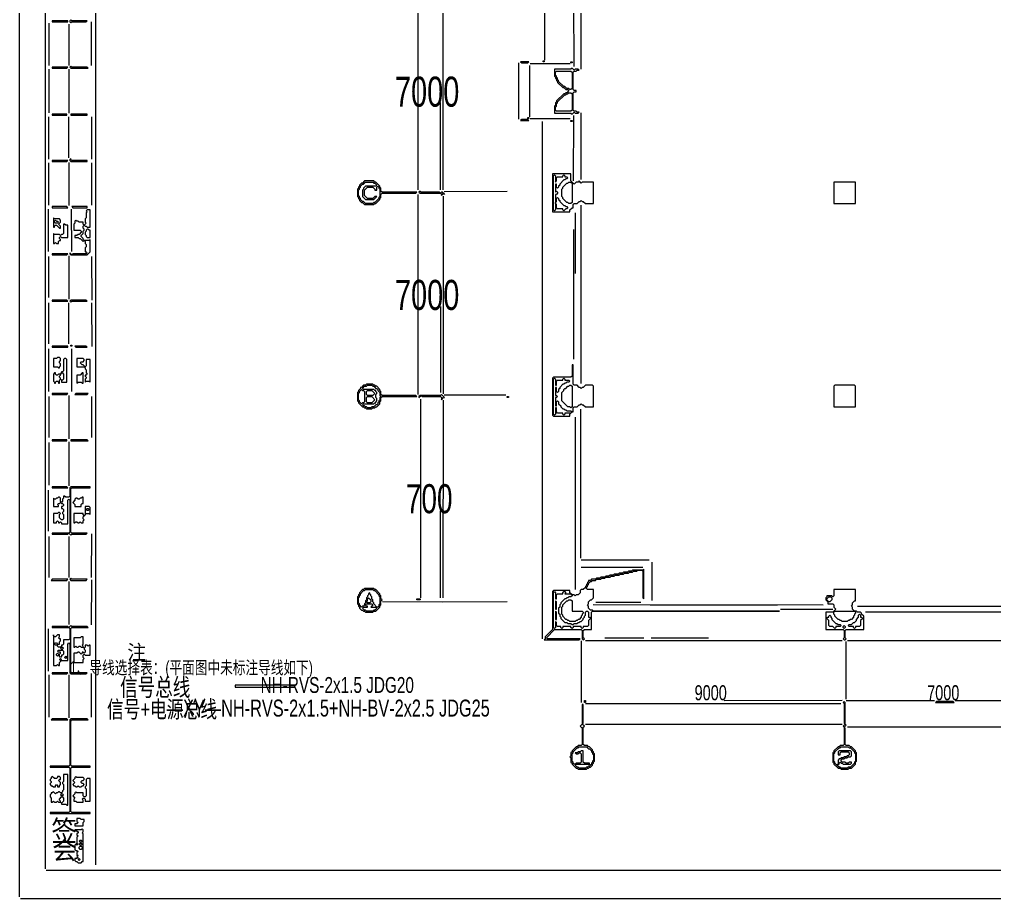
# Model space of a CAD drawing. Extents: x 67 to 3049, y 50 to 1736.
# Drawn here: x 67 to 1016, y 50 to 906 of the extents above; entities that cross this region are included whole.
import ezdxf

# ---------------------------------------------------------------- set-up
doc = ezdxf.new("R2010")
doc.units = 0
for name, color, linetype, lineweight in [('OCR_TEXT', 6, 'Continuous', 0), ('TRACE_CURVE', 6, 'Continuous', 0), ('TRACE_STRAIGHT', 5, 'Continuous', 0), ('TRACE_TEXT_SYMBOL', 6, 'Continuous', 0)]:
    doc.layers.add(name, color=color, linetype=linetype, lineweight=lineweight)
doc.styles.add('wqy-unicode', font='wqy-unicode.lff')

msp = doc.modelspace()

# ---------------------------------------------------------------- linework, layer by layer
at = {"layer": 'TRACE_CURVE', "color": 6}
msp.add_lwpolyline([(117, 225), (116, 224), (116, 180), (115, 179), (97, 179), (97, 178), (115, 178), (116, 177), (116, 135), (115, 134), (97, 134), (97, 133), (136, 133), (136, 134), (118, 134), (117, 135), (117, 177), (118, 178), (136, 178), (136, 179), (118, 179), (117, 180), (117, 223), (118, 224), (134, 224), (133, 225)], close=True, dxfattribs=at)
at = {"layer": 'TRACE_STRAIGHT', "color": 5}
for p, q in [((67.04, 51.62), (67.04, 1734.12)), ((141.47, 82.88), (141.49, 1704.12)), ((578.6, 866.62), (578.61, 1141.62)), ((92.25, 79.12), (92.26, 950.38)), ((455.12, 740.37), (455.19, 932.88)), ((479.7, 740.38), (479.7, 932.88)), ((606.56, 924.13), (606.74, 860.37)), ((613.6, 922.88), (613.62, 857.87)), ((95.47, 902.88), (95.48, 861.62)), ((137.28, 861.63), (137.3, 904.13)), ((115.13, 901.63), (115.18, 861.62)), ((552.87, 864.12), (552.87, 809.12)), ((95.48, 857.88), (95.48, 815.38)), ((115, 858), (115, 815)), ((563.61, 861.62), (563.61, 811.62)), ((564.38, 863.37), (603.13, 863.37)), ((477.03, 740.38), (477.05, 825.38)), ((95.47, 770.37), (95.48, 811.62)), ((115.13, 771.62), (115.18, 811.63)), ((137.28, 811.62), (137.3, 770.37)), ((564.38, 809.88), (603.13, 809.88)), ((576, 807), (576, 303)), ((606.55, 749.12), (606.75, 812.88)), ((613.6, 815.38), (613.61, 750.37)), ((95.47, 725.37), (95.48, 766.63)), ((115, 767), (115, 725)), ((137.28, 766.62), (137.3, 725.37)), ((455, 736), (455, 541)), ((479.7, 734.12), (479.7, 541.62)), ((480.62, 738.92), (541.88, 738.99)), ((95.3, 680.37), (95.37, 721.63)), ((117.5, 721.63), (117.59, 680.37)), ((613.6, 725.38), (613.6, 551.62)), ((608, 718), (608, 659)), ((606.85, 575.38), (606.87, 701.63)), ((95.48, 635.37), (95.48, 675.38)), ((115, 676), (115, 634)), ((137.25, 675.38), (137.33, 632.87)), ((95.48, 590.37), (95.48, 630.38)), ((115.13, 590.37), (115.18, 630.38)), ((137.25, 630.38), (137.33, 587.87)), ((477.04, 626.62), (477.04, 542.88)), ((95.29, 585.38), (95.33, 544.12)), ((117.51, 585.38), (117.53, 544.12)), ((95.48, 539.12), (95.48, 499.12)), ((115, 540), (115, 498)), ((137.27, 539.12), (137.27, 499.12)), ((457.65, 342.88), (457.66, 536.62)), ((479.7, 342.88), (479.71, 535.38)), ((480.62, 540.83), (540.63, 540.87)), ((613.6, 381.62), (613.6, 526.62)), ((608, 519), (608, 351)), ((95.48, 494.12), (95.48, 452.88)), ((115, 495), (115, 452)), ((95.28, 407.87), (95.34, 447.88)), ((477.02, 342.88), (477.05, 427.88)), ((95.48, 402.88), (95.48, 362.88)), ((115.13, 402.88), (115.18, 362.87)), ((137.25, 362.87), (137.33, 405.38)), ((614, 380), (680, 380)), ((614, 373), (674, 373)), ((682.65, 377.88), (682.66, 340.37)), ((115, 359), (115, 317)), ((137.27, 316.63), (137.31, 360.38)), ((420.63, 339.32), (479.38, 339.18)), ((479.38, 339.19), (541.87, 339.33)), ((625.63, 336.43), (849.38, 336.26)), ((628.12, 338.81), (671.88, 338.79)), ((681, 336), (805, 336)), ((883.12, 334.71), (1055.62, 334.71)), ((808, 332), (859, 332)), ((890.62, 329.32), (1048.12, 329.32)), ((95.24, 271.62), (95.24, 312.87)), ((637, 304), (675, 304)), ((682, 304), (738, 304)), ((614, 301), (614, 241)), ((618.12, 301.3), (868.12, 301.29)), ((871.69, 300.38), (871.73, 244.12)), ((873.12, 301.3), (1065.62, 301.3)), ((95.47, 267.88), (95.48, 226.62)), ((115, 268), (115, 226)), ((137.28, 226.63), (137.3, 269.13)), ((618.12, 240.12), (866.88, 240.11)), ((753.12, 243.13), (868.12, 243.14)), ((872, 243), (958, 243)), ((978.12, 243.12), (1065.62, 243.14)), ((618.12, 219.91), (868.12, 219.9)), ((873.12, 217.39), (1065.62, 217.39)), ((93.12, 77.71), (3020.62, 77.67)), ((68.12, 50.11), (3046.88, 50.11))]:
    msp.add_line(p, q, dxfattribs=at)
at = {"layer": 'TRACE_TEXT_SYMBOL', "color": 6}
for points in [[(99, 905), (99, 904), (114, 904), (114, 905)], [(117, 906), (116, 905), (116, 904), (117, 903), (118, 904), (132, 904), (133, 905), (118, 905)], [(555, 865), (556, 864), (562, 864), (563, 865)], [(577, 866), (578, 866), (578, 865), (577, 865)], [(604, 865), (605, 865), (605, 864), (604, 864)], [(99, 860), (99, 859), (113, 859), (114, 860)], [(117, 861), (116, 860), (117, 859), (134, 859), (133, 860), (118, 860)], [(605, 859), (604, 858), (588, 858), (588, 851), (589, 850), (589, 849), (590, 848), (590, 847), (591, 846), (591, 845), (596, 840), (597, 840), (599, 838), (601, 838), (602, 837), (600, 835), (599, 835), (598, 834), (597, 834), (590, 827), (590, 826), (589, 825), (589, 823), (588, 822), (588, 815), (604, 815), (605, 814), (607, 816), (608, 815), (611, 815), (612, 816), (610, 816), (609, 817), (607, 817), (606, 818), (606, 835), (607, 836), (609, 836), (609, 837), (607, 837), (606, 838), (606, 855), (607, 856), (609, 856), (610, 857), (612, 857), (611, 858), (608, 858), (607, 857)], [(589, 855), (590, 856), (604, 856), (605, 855), (605, 839), (604, 838), (603, 838), (602, 839), (600, 839), (598, 841), (597, 841), (592, 846), (592, 847), (591, 848), (591, 849), (590, 850), (590, 851), (589, 852)], [(601, 834), (602, 835), (604, 835), (605, 834), (605, 818), (604, 817), (590, 817), (589, 818), (589, 821), (590, 822), (590, 824), (591, 825), (591, 826), (598, 833), (599, 833), (600, 834)], [(99, 814), (99, 813), (113, 813), (113, 814)], [(117, 814), (117, 813), (133, 813), (133, 814)], [(556, 809), (555, 808), (563, 808), (562, 809)], [(562, 811), (563, 811), (563, 810), (562, 810)], [(604, 808), (605, 808), (605, 807), (604, 807)], [(99, 769), (99, 768), (113, 768), (114, 769)], [(117, 771), (116, 770), (116, 769), (117, 768), (133, 768), (133, 769), (118, 769), (117, 770)], [(586, 756), (586, 719), (603, 719), (603, 721), (605, 723), (606, 723), (606, 726), (607, 727), (610, 727), (612, 729), (613, 729), (614, 730), (615, 729), (616, 729), (618, 727), (626, 727), (626, 748), (615, 748), (614, 747), (612, 749), (611, 748), (609, 748), (607, 746), (604, 749), (604, 756)], [(587, 754), (588, 755), (589, 754), (589, 748), (590, 749), (590, 752), (591, 753), (596, 753), (596, 754), (597, 755), (598, 754), (598, 753), (600, 753), (601, 752), (600, 751), (599, 751), (598, 750), (597, 750), (593, 746), (593, 745), (592, 744), (592, 743), (591, 742), (590, 743), (590, 746), (589, 746), (589, 738), (590, 739), (591, 738), (591, 737), (590, 736), (589, 736), (589, 721), (588, 720), (587, 721)], [(403, 749), (401, 747), (400, 747), (398, 745), (398, 744), (397, 743), (397, 742), (396, 741), (396, 734), (397, 733), (397, 732), (398, 731), (398, 730), (400, 728), (401, 728), (403, 726), (412, 726), (413, 727), (414, 727), (418, 731), (418, 732), (419, 733), (419, 736), (420, 737), (453, 737), (454, 738), (420, 738), (419, 739), (419, 742), (418, 743), (418, 744), (414, 748), (413, 748), (412, 749)], [(404, 748), (411, 748), (412, 747), (413, 747), (415, 745), (414, 744), (404, 744), (402, 742), (402, 741), (401, 740), (401, 734), (404, 731), (412, 731), (415, 734), (413, 734), (411, 732), (406, 732), (403, 735), (403, 740), (406, 743), (411, 743), (413, 741), (413, 740), (415, 740), (415, 743), (416, 744), (417, 743), (417, 742), (418, 741), (418, 734), (417, 733), (417, 732), (413, 728), (412, 728), (411, 727), (404, 727), (402, 729), (401, 729), (399, 731), (399, 732), (398, 733), (398, 734), (397, 735), (397, 740), (398, 741), (398, 742), (399, 743), (399, 744), (401, 746), (402, 746)], [(601, 747), (602, 748), (604, 748), (605, 747), (605, 728), (604, 727), (602, 727), (601, 728), (600, 728), (596, 732), (596, 733), (595, 734), (595, 741), (596, 742), (596, 743), (600, 747)], [(860, 748), (860, 727), (881, 727), (881, 748)], [(457, 739), (456, 738), (457, 737), (477, 737), (478, 736), (478, 735), (480, 737), (481, 736), (479, 738), (478, 738), (477, 737), (476, 738), (458, 738)], [(590, 732), (591, 733), (592, 732), (592, 731), (593, 730), (593, 729), (597, 725), (598, 725), (599, 724), (600, 724), (601, 723), (600, 722), (599, 722), (597, 720), (596, 721), (596, 722), (591, 722), (590, 723), (590, 726), (589, 727), (589, 728), (590, 729)], [(99, 724), (99, 723), (114, 723), (113, 724)], [(118, 724), (119, 723), (133, 723), (133, 724)], [(100, 713), (100, 704), (101, 704), (101, 705), (102, 706), (103, 706), (106, 703), (107, 703), (107, 705), (105, 707), (107, 709), (107, 711), (106, 712), (101, 712)], [(110, 707), (110, 698), (109, 697), (108, 697), (107, 696), (106, 697), (101, 697), (100, 698), (100, 688), (101, 688), (102, 689), (103, 688), (105, 688), (105, 690), (106, 691), (107, 691), (107, 692), (106, 693), (106, 694), (107, 695), (108, 694), (114, 694), (114, 706), (112, 706), (111, 707)], [(101, 710), (102, 711), (103, 710), (104, 710), (105, 709), (104, 708), (102, 708), (101, 709)], [(133, 702), (132, 701), (132, 700), (131, 699), (131, 697), (132, 696), (132, 695), (133, 694), (136, 694), (136, 701), (135, 701), (134, 702)], [(99, 678), (99, 677), (113, 677), (114, 678)], [(99, 633), (99, 632), (114, 632), (113, 633)], [(117, 633), (116, 632), (117, 631), (118, 632), (133, 632), (132, 633)], [(117, 589), (118, 589), (118, 588), (117, 588)], [(99, 588), (99, 587), (114, 587), (114, 588)], [(121, 588), (122, 587), (133, 587), (132, 588)], [(104, 577), (103, 576), (100, 576), (100, 568), (104, 568), (105, 567), (106, 567), (106, 568), (107, 569), (107, 571), (106, 572), (106, 573), (107, 574), (107, 576), (106, 577)], [(111, 576), (110, 575), (110, 564), (109, 563), (108, 563), (108, 562), (107, 561), (105, 561), (104, 560), (103, 560), (102, 561), (102, 562), (101, 562), (100, 561), (100, 554), (101, 553), (101, 552), (102, 552), (102, 553), (103, 554), (104, 554), (105, 553), (105, 552), (106, 552), (106, 555), (107, 556), (108, 555), (108, 553), (113, 553), (113, 575), (112, 576)], [(123, 576), (123, 568), (130, 568), (131, 567), (131, 566), (132, 565), (132, 562), (133, 561), (132, 560), (131, 560), (131, 559), (132, 558), (132, 557), (131, 556), (131, 553), (132, 554), (135, 554), (136, 553), (136, 575), (132, 575), (132, 569), (131, 568), (129, 570), (128, 570), (126, 572), (127, 573), (129, 573), (130, 574), (130, 575), (129, 576)], [(605, 570), (605, 559), (604, 558), (587, 558), (586, 557), (586, 521), (587, 520), (603, 520), (603, 522), (605, 524), (606, 524), (606, 528), (607, 529), (610, 529), (612, 531), (613, 531), (614, 532), (615, 531), (616, 531), (618, 529), (626, 529), (626, 549), (625, 550), (618, 550), (616, 548), (615, 548), (614, 547), (613, 548), (612, 548), (610, 550), (607, 550), (606, 551), (606, 570)], [(107, 561), (108, 562), (109, 562), (110, 561), (110, 556), (109, 555), (108, 555), (107, 556), (107, 557), (106, 558), (106, 559), (107, 560)], [(128, 562), (126, 560), (123, 560), (123, 552), (124, 553), (127, 553), (128, 552), (129, 552), (129, 562)], [(405, 551), (404, 550), (402, 550), (400, 548), (399, 548), (399, 547), (397, 545), (397, 544), (396, 543), (396, 535), (397, 534), (397, 533), (401, 529), (402, 529), (403, 528), (404, 528), (405, 527), (410, 527), (411, 528), (413, 528), (414, 529), (415, 529), (418, 532), (418, 534), (419, 535), (419, 538), (420, 539), (454, 539), (453, 540), (420, 540), (419, 541), (419, 544), (418, 545), (418, 546), (415, 549), (414, 549), (413, 550), (412, 550), (411, 551)], [(587, 556), (588, 557), (589, 556), (589, 550), (590, 550), (590, 554), (591, 555), (596, 555), (596, 556), (597, 557), (598, 556), (598, 555), (602, 555), (603, 554), (602, 553), (600, 553), (599, 552), (598, 552), (597, 551), (596, 551), (593, 548), (593, 547), (592, 546), (592, 544), (591, 543), (590, 544), (590, 548), (589, 548), (589, 540), (590, 540), (591, 539), (590, 538), (589, 538), (589, 530), (590, 530), (590, 534), (591, 535), (592, 534), (592, 532), (594, 530), (594, 529), (596, 527), (597, 527), (598, 526), (599, 526), (600, 525), (604, 525), (605, 524), (604, 523), (598, 523), (598, 522), (597, 521), (596, 522), (596, 523), (591, 523), (590, 524), (590, 528), (589, 528), (589, 522), (588, 521), (587, 522)], [(99, 542), (99, 541), (113, 541), (114, 542)], [(122, 542), (121, 541), (133, 541), (134, 542)], [(400, 546), (401, 545), (402, 545), (403, 544), (403, 534), (402, 533), (401, 533), (400, 532), (398, 534), (398, 535), (397, 536), (397, 542), (398, 543), (398, 544)], [(405, 549), (406, 550), (410, 550), (411, 549), (412, 549), (414, 547), (415, 547), (416, 546), (416, 545), (418, 543), (418, 540), (419, 539), (418, 538), (418, 536), (417, 535), (417, 534), (416, 533), (416, 532), (415, 531), (414, 531), (412, 529), (410, 529), (409, 528), (406, 528), (405, 529), (404, 529), (403, 530), (402, 530), (401, 531), (402, 532), (412, 532), (413, 533), (414, 533), (414, 534), (415, 535), (415, 537), (414, 538), (414, 541), (415, 542), (415, 543), (414, 544), (414, 545), (413, 545), (412, 546), (402, 546), (401, 547), (403, 549)], [(405, 544), (406, 545), (410, 545), (413, 542), (411, 540), (406, 540), (405, 541)], [(602, 549), (603, 550), (604, 550), (605, 549), (605, 529), (604, 528), (603, 529), (601, 529), (595, 535), (595, 543), (597, 545), (597, 546), (598, 547), (599, 547), (601, 549)], [(861, 550), (860, 549), (860, 529), (881, 529), (881, 549), (880, 550)], [(405, 538), (406, 539), (410, 539), (413, 536), (410, 533), (406, 533), (405, 534)], [(478, 541), (477, 540), (457, 540), (456, 539), (456, 538), (458, 540), (459, 539), (477, 539), (478, 538), (478, 536), (480, 538), (481, 538)], [(542, 539), (543, 539), (543, 538), (542, 538)], [(99, 497), (99, 496), (113, 496), (113, 497)], [(117, 497), (117, 496), (134, 496), (133, 497)], [(99, 451), (99, 450), (114, 450), (113, 451)], [(128, 441), (127, 440), (126, 440), (125, 439), (124, 439), (123, 440), (122, 440), (121, 439), (121, 438), (119, 436), (121, 434), (121, 432), (127, 432), (127, 434), (128, 435), (129, 435), (129, 441)], [(131, 432), (131, 424), (130, 423), (129, 424), (129, 425), (120, 425), (120, 416), (121, 416), (122, 417), (123, 417), (124, 416), (125, 416), (126, 417), (127, 416), (129, 416), (129, 418), (130, 419), (129, 420), (129, 422), (132, 425), (135, 425), (136, 424), (136, 431), (135, 432)], [(132, 429), (133, 430), (134, 430), (135, 429), (134, 428), (133, 428)], [(99, 361), (98, 360), (113, 360), (114, 361)], [(117, 362), (116, 361), (117, 360), (132, 360), (133, 361), (118, 361)], [(403, 352), (402, 351), (401, 351), (398, 348), (398, 347), (397, 346), (397, 345), (396, 344), (396, 337), (397, 336), (397, 335), (398, 334), (398, 333), (400, 331), (401, 331), (402, 330), (403, 330), (404, 329), (411, 329), (412, 330), (414, 330), (418, 334), (418, 335), (419, 336), (419, 338), (418, 339), (420, 341), (419, 342), (419, 345), (418, 346), (418, 347), (414, 351), (413, 351), (412, 352)], [(403, 350), (404, 351), (411, 351), (412, 350), (413, 350), (417, 346), (417, 345), (418, 344), (418, 337), (417, 336), (417, 335), (416, 334), (415, 334), (412, 337), (412, 338), (411, 339), (411, 341), (410, 342), (410, 344), (409, 345), (409, 346), (408, 347), (408, 348), (407, 347), (407, 346), (406, 345), (406, 344), (405, 343), (405, 341), (404, 340), (404, 338), (403, 337), (403, 336), (402, 335), (401, 335), (400, 334), (398, 336), (398, 337), (397, 338), (397, 343), (398, 344), (398, 345), (399, 346), (399, 347), (402, 350)], [(406, 342), (407, 343), (409, 341), (409, 339), (408, 338), (406, 338), (405, 339), (406, 340)], [(454, 342), (457, 342), (457, 341), (454, 341)], [(860, 351), (860, 345), (859, 344), (858, 345), (853, 345), (853, 344), (852, 343), (852, 341), (854, 339), (854, 337), (859, 337), (860, 336), (860, 334), (862, 332), (859, 329), (852, 329), (852, 312), (869, 312), (870, 311), (870, 304), (869, 303), (870, 302), (871, 302), (872, 303), (871, 304), (871, 311), (872, 312), (889, 312), (889, 325), (887, 327), (887, 328), (886, 329), (883, 329), (882, 330), (880, 330), (878, 332), (878, 334), (877, 335), (878, 336), (878, 338), (880, 340), (881, 340), (881, 351)], [(855, 344), (857, 344), (858, 343), (858, 341), (856, 339), (855, 339), (853, 341), (853, 342)], [(404, 336), (405, 337), (410, 337), (411, 336), (409, 334), (414, 334), (415, 333), (413, 331), (412, 331), (411, 330), (405, 330), (404, 331), (403, 331), (401, 333), (402, 334), (406, 334), (406, 335), (405, 335)], [(589, 340), (589, 332), (590, 332), (590, 339)], [(601, 340), (602, 341), (604, 341), (605, 340), (605, 330), (615, 330), (616, 329), (616, 328), (615, 327), (615, 326), (614, 325), (614, 324), (612, 322), (611, 322), (610, 321), (609, 321), (608, 320), (603, 320), (602, 321), (601, 321), (600, 322), (599, 322), (596, 325), (596, 326), (595, 327), (595, 334), (596, 335), (596, 336), (600, 340)], [(589, 330), (589, 322), (590, 322), (590, 329)], [(855, 325), (856, 326), (857, 325), (857, 324), (858, 323), (858, 322), (862, 318), (863, 318), (864, 317), (866, 317), (867, 316), (866, 315), (862, 315), (862, 314), (861, 313), (859, 315), (856, 315), (855, 316), (855, 321), (853, 323), (854, 324), (855, 324)], [(860, 329), (861, 330), (880, 330), (881, 329), (881, 328), (880, 327), (880, 326), (879, 325), (879, 324), (877, 322), (876, 322), (875, 321), (874, 321), (873, 320), (868, 320), (867, 321), (866, 321), (865, 322), (864, 322), (861, 325), (861, 326), (860, 327)], [(884, 326), (885, 327), (886, 326), (886, 324), (887, 324), (888, 323), (886, 321), (886, 316), (885, 315), (881, 315), (881, 314), (880, 313), (879, 314), (879, 315), (875, 315), (874, 316), (875, 317), (877, 317), (879, 319), (880, 319), (882, 321), (882, 322), (884, 324)], [(117, 316), (115, 314), (114, 315), (99, 315), (99, 314), (115, 314), (116, 313), (116, 303), (115, 302), (110, 302), (110, 298), (109, 297), (108, 297), (108, 296), (107, 295), (105, 295), (104, 296), (104, 297), (105, 298), (106, 298), (106, 300), (107, 301), (107, 303), (106, 303), (105, 304), (106, 305), (106, 307), (104, 307), (102, 305), (101, 305), (100, 306), (100, 307), (100, 277), (103, 277), (104, 278), (105, 277), (106, 277), (106, 280), (108, 282), (114, 282), (114, 298), (115, 299), (116, 298), (116, 270), (117, 269), (132, 269), (133, 270), (118, 270), (117, 271), (117, 313), (118, 314), (134, 314), (133, 315), (118, 315)], [(869, 315), (870, 316), (871, 315), (871, 314), (870, 313), (869, 314)], [(127, 305), (126, 304), (120, 304), (120, 295), (121, 295), (122, 296), (123, 295), (124, 295), (125, 296), (126, 296), (127, 295), (129, 295), (130, 294), (130, 293), (131, 292), (131, 290), (130, 289), (129, 290), (128, 290), (128, 289), (127, 288), (125, 290), (124, 290), (123, 289), (120, 289), (120, 280), (129, 280), (129, 283), (130, 284), (129, 285), (129, 287), (130, 288), (131, 287), (136, 287), (136, 297), (135, 297), (134, 296), (133, 297), (131, 297), (131, 295), (130, 294), (129, 295), (129, 296), (128, 297), (129, 298), (129, 305)], [(101, 298), (102, 299), (103, 299), (104, 298), (103, 297), (102, 297)], [(107, 294), (108, 295), (109, 295), (110, 294), (109, 293), (108, 293)], [(103, 288), (104, 289), (105, 288), (105, 287), (104, 286), (103, 287)], [(104, 291), (105, 292), (109, 292), (110, 291), (110, 288), (109, 287), (108, 287), (108, 286), (107, 285), (106, 286), (106, 288), (107, 289), (107, 290), (105, 290)], [(111, 285), (112, 286), (113, 285), (112, 284)], [(106, 283), (107, 284), (108, 283), (107, 282)], [(99, 270), (99, 269), (113, 269), (114, 270)], [(277, 258), (277, 256), (335, 256), (335, 258)], [(615, 239), (615, 220), (613, 218), (615, 216), (615, 200), (614, 199), (611, 199), (610, 198), (609, 198), (605, 194), (605, 193), (604, 192), (604, 189), (603, 188), (604, 187), (604, 183), (605, 182), (605, 181), (609, 177), (610, 177), (611, 176), (619, 176), (620, 177), (621, 177), (622, 178), (623, 178), (625, 180), (625, 181), (626, 182), (626, 183), (627, 184), (627, 191), (626, 192), (626, 193), (625, 194), (625, 195), (622, 198), (621, 198), (620, 199), (617, 199), (616, 200), (616, 217), (617, 218), (615, 220), (616, 221), (616, 239)], [(617, 243), (618, 243), (618, 241), (617, 241)], [(870, 242), (869, 241), (870, 240), (870, 221), (871, 220), (869, 218), (870, 217), (870, 200), (869, 199), (866, 199), (865, 198), (864, 198), (860, 194), (860, 193), (859, 192), (859, 183), (860, 182), (860, 181), (864, 177), (866, 177), (867, 176), (874, 176), (875, 177), (877, 177), (881, 181), (881, 183), (882, 184), (882, 192), (881, 193), (881, 194), (877, 198), (876, 198), (875, 199), (872, 199), (871, 200), (871, 216), (870, 217), (872, 219), (871, 220), (871, 241)], [(960, 242), (959, 241), (977, 241), (976, 242)], [(99, 225), (98, 224), (114, 224), (113, 225)], [(611, 197), (612, 198), (619, 198), (621, 196), (622, 196), (624, 194), (624, 193), (625, 192), (625, 191), (626, 190), (626, 185), (625, 184), (625, 183), (624, 182), (624, 181), (623, 180), (622, 181), (622, 182), (617, 182), (616, 183), (616, 194), (614, 194), (613, 193), (611, 193), (610, 192), (608, 192), (609, 191), (611, 191), (612, 192), (613, 192), (614, 191), (614, 183), (613, 182), (609, 182), (608, 181), (607, 181), (606, 182), (606, 183), (605, 184), (605, 191), (606, 192), (606, 193), (610, 197)], [(608, 180), (609, 181), (622, 181), (623, 180), (622, 179), (621, 179), (620, 178), (619, 178), (618, 177), (612, 177), (611, 178), (610, 178)], [(110, 171), (110, 164), (109, 163), (109, 162), (110, 161), (110, 156), (109, 155), (109, 154), (108, 153), (107, 153), (106, 154), (105, 154), (104, 153), (103, 153), (102, 152), (100, 154), (99, 153), (98, 153), (98, 152), (97, 151), (97, 149), (98, 148), (98, 144), (99, 144), (100, 145), (101, 144), (103, 144), (104, 145), (105, 144), (107, 144), (108, 143), (108, 142), (112, 142), (113, 141), (114, 141), (114, 171)], [(99, 169), (98, 168), (98, 167), (97, 166), (97, 165), (98, 164), (98, 163), (97, 162), (97, 161), (98, 160), (99, 160), (100, 159), (102, 159), (102, 160), (103, 161), (104, 160), (104, 159), (106, 159), (106, 160), (107, 161), (107, 163), (105, 165), (106, 166), (107, 166), (107, 168), (106, 169), (104, 169), (104, 168), (103, 167), (101, 167)], [(122, 169), (121, 168), (121, 167), (119, 165), (121, 163), (119, 161), (120, 160), (121, 160), (122, 159), (123, 159), (124, 160), (125, 159), (127, 159), (128, 160), (129, 160), (130, 161), (129, 162), (128, 162), (127, 163), (127, 164), (128, 165), (129, 165), (130, 166), (130, 167), (129, 168), (123, 168)], [(133, 167), (132, 166), (132, 160), (131, 159), (131, 158), (132, 157), (132, 150), (131, 149), (130, 149), (129, 150), (129, 153), (123, 153), (122, 154), (121, 153), (121, 152), (119, 150), (121, 148), (120, 147), (120, 145), (122, 145), (123, 144), (129, 144), (129, 146), (128, 147), (129, 148), (130, 148), (131, 147), (131, 145), (136, 145), (136, 167)], [(107, 151), (108, 152), (109, 152), (110, 151), (109, 150), (108, 150)], [(108, 149), (109, 149), (110, 148), (110, 145), (108, 143), (107, 144), (107, 145), (106, 146), (106, 147)], [(123, 128), (123, 125), (124, 124), (123, 123), (121, 123), (121, 121), (129, 121), (129, 124), (130, 125), (130, 127), (127, 127), (126, 128)], [(128, 118), (127, 117), (121, 117), (121, 116), (123, 116), (124, 115), (124, 114), (123, 113), (123, 112), (124, 111), (123, 110), (123, 104), (121, 102), (121, 98), (122, 97), (123, 97), (124, 96), (123, 95), (123, 93), (124, 92), (123, 91), (124, 90), (123, 89), (121, 89), (121, 87), (122, 86), (123, 86), (124, 85), (127, 85), (128, 86), (129, 86), (129, 113), (128, 114), (129, 115), (129, 117)], [(125, 106), (126, 107), (127, 107), (128, 106), (127, 105), (126, 105)], [(122, 103), (123, 104), (124, 103), (123, 102)], [(125, 103), (126, 104), (127, 104), (128, 103), (127, 102), (126, 102)], [(125, 100), (126, 101), (127, 101), (128, 100), (128, 99), (127, 98), (126, 98), (125, 99)], [(124, 88), (125, 89), (126, 88), (125, 87)]]:
    msp.add_lwpolyline(points, close=True, dxfattribs=at)
for points in [[(133, 721), (132, 720), (133, 719), (132, 718), (132, 713), (131, 712), (131, 709), (132, 708), (130, 706), (129, 707), (129, 709), (125, 709), (124, 710), (123, 710), (122, 711), (121, 710), (121, 708), (120, 707), (120, 701), (126, 701), (127, 700), (127, 699), (125, 697), (124, 697), (123, 696), (121, 696), (121, 694), (124, 694), (125, 693), (126, 693), (129, 690), (130, 691), (131, 690), (131, 688), (132, 687), (132, 685), (131, 684), (131, 680), (132, 680), (133, 679), (132, 678), (119, 678), (118, 677), (116, 679), (116, 678), (117, 677), (133, 677), (136, 680), (136, 692), (135, 691), (130, 691), (129, 692), (129, 693), (127, 695), (127, 696), (129, 698), (129, 700), (130, 701), (130, 702), (129, 703), (129, 705), (130, 706), (131, 705), (132, 705)], [(132, 705), (133, 704), (136, 704), (136, 721), (133, 721)], [(116, 438), (116, 407), (115, 406), (99, 406), (99, 405), (114, 405), (115, 406), (117, 404), (118, 405), (132, 405), (133, 406), (118, 406), (117, 407), (117, 449), (118, 450), (136, 450), (136, 451), (117, 451)], [(117, 451), (116, 450), (116, 442), (115, 441), (112, 441), (111, 442), (110, 442), (110, 440), (109, 439), (109, 437), (108, 436), (107, 437), (107, 440), (106, 441), (105, 441), (104, 440), (103, 440), (102, 439), (101, 439), (100, 440), (100, 432), (105, 432), (105, 433), (104, 434), (105, 435), (106, 435), (107, 436), (108, 435), (109, 435), (110, 434), (110, 433), (109, 432), (108, 432), (108, 430), (109, 430), (110, 429), (110, 427), (109, 426), (109, 425), (110, 424), (110, 420), (109, 419), (108, 419), (106, 421), (106, 424), (107, 425), (106, 426), (105, 426), (104, 425), (100, 425), (100, 416), (103, 416), (103, 417), (104, 418), (105, 417), (105, 416), (106, 416), (107, 417), (108, 416), (108, 415), (114, 415), (114, 438), (115, 439), (116, 438)], [(675, 371), (674, 370), (664, 370), (663, 369), (660, 369), (659, 368), (655, 368), (654, 367), (651, 367), (650, 366), (646, 366), (645, 365), (642, 365), (641, 364), (638, 364), (637, 363), (633, 363), (632, 362), (629, 362), (628, 361), (624, 361), (623, 360), (621, 360), (621, 359), (620, 358), (620, 357), (619, 356), (619, 355), (618, 354), (618, 353), (616, 351), (614, 351), (613, 350), (613, 348), (611, 346), (609, 346), (608, 345), (607, 346), (605, 346), (603, 348), (603, 350), (587, 350), (586, 349), (586, 312), (579, 305), (579, 303), (578, 302), (612, 302), (613, 303), (581, 303), (580, 304), (588, 312), (614, 312), (615, 311), (615, 303), (616, 302), (617, 303), (616, 304), (616, 311), (617, 312), (624, 312), (624, 329), (625, 330), (807, 330)], [(807, 330), (626, 330), (625, 331), (623, 331), (621, 333), (621, 335), (620, 336), (621, 337), (621, 339), (623, 341), (624, 341), (626, 343), (626, 351), (620, 351), (619, 352), (619, 353), (620, 354), (620, 355), (621, 356), (621, 357), (623, 359), (624, 359), (625, 360), (628, 360), (629, 361), (633, 361), (634, 362), (637, 362), (638, 363), (642, 363), (643, 364), (646, 364), (647, 365), (651, 365), (652, 366), (655, 366), (656, 367), (660, 367), (661, 368), (664, 368), (665, 369), (668, 369), (669, 370), (673, 370), (674, 369), (674, 343), (675, 342), (675, 371)], [(587, 348), (588, 349), (589, 348), (589, 342), (590, 342), (590, 346), (591, 347), (596, 347), (596, 348), (597, 349), (598, 349), (599, 348), (598, 347), (604, 347), (605, 346), (605, 345), (604, 344), (602, 344), (601, 343), (600, 343), (599, 342), (598, 342), (594, 338), (594, 337), (593, 336), (593, 334), (592, 333), (592, 328), (593, 327), (593, 325), (594, 324), (594, 323), (598, 319), (600, 319), (601, 318), (604, 318), (605, 317), (606, 317), (607, 318), (610, 318), (611, 319), (612, 319), (613, 320), (614, 320), (616, 322), (616, 323), (617, 324), (617, 325), (618, 326), (618, 329), (619, 330), (620, 330), (621, 329), (621, 324), (622, 324), (623, 323), (621, 321), (621, 316), (620, 315), (616, 315), (616, 314), (615, 313), (614, 314), (614, 315)], [(614, 315), (606, 315), (606, 314), (605, 313), (604, 314), (604, 315), (596, 315), (596, 314), (595, 313), (594, 314), (594, 315), (591, 315), (590, 316), (590, 319), (589, 320), (589, 314), (588, 313), (587, 314), (587, 348)], [(863, 180), (861, 182), (861, 183), (860, 184), (860, 191), (861, 192), (861, 193), (865, 197), (866, 197)], [(866, 197), (867, 198), (874, 198), (875, 197), (876, 197), (880, 193), (880, 192), (881, 191), (881, 184), (880, 183), (880, 182), (876, 178), (874, 178), (873, 177), (867, 177), (866, 178), (865, 178), (863, 180), (864, 181), (865, 181), (865, 182), (866, 183), (867, 182), (868, 182), (869, 181), (876, 181), (877, 182), (877, 183), (875, 183), (874, 182), (872, 182), (871, 183), (868, 183), (867, 184), (867, 185), (868, 186), (870, 186), (871, 187), (873, 187), (874, 188), (876, 188), (877, 189), (877, 193), (876, 194), (865, 194), (864, 193), (864, 190), (866, 190), (866, 192), (867, 193), (874, 193), (875, 192), (875, 190), (874, 189), (873, 189), (872, 188), (870, 188), (869, 187), (867, 187), (866, 186), (865, 186), (864, 185), (864, 181), (863, 180)]]:
    msp.add_lwpolyline(points, dxfattribs=at)

# ---------------------------------------------------------------- texts
at = {"layer": 'OCR_TEXT', "color": 6, "style": 'wqy-unicode'}
for s, height, width, p in [('7000', 29.284, 0.72, (432.57, 821.39)), ('7000', 29.284, 0.72, (432.57, 623.39)), ('700', 28.308, 0.72, (443.21, 425.38)), ('注', 14.36, 0.936145, (172, 282.8)), ('1、导线选择表：(平面图中未标注导线如下)', 12.5513, 0.72, (116.05, 268.78)), ('信号总线', 17.399, 0.72, (164.99, 247.28)), ('NH-RVS-2x1.5 JDG20', 15.5005, 0.72, (301.79, 250.33)), ('9000', 14.642, 0.72, (724.35, 243.2)), ('7000', 14.642, 0.72, (950.79, 243.2)), ('信号+电源总线', 16.608, 0.72, (152.19, 226.18)), ('—XY—NH-RVS-2x1.5+NH-BV-2x2.5 JDG25', 16.4871, 0.72, (210.46, 227.35)), ('签', 20.47, 0.896348, (98, 105.68)), ('会', 18.19, 0.960743, (99, 88.28))]:
    msp.add_text(s, height=height, dxfattribs=dict(at, width=width)).set_placement(p)

doc.saveas('drawing.dxf')
